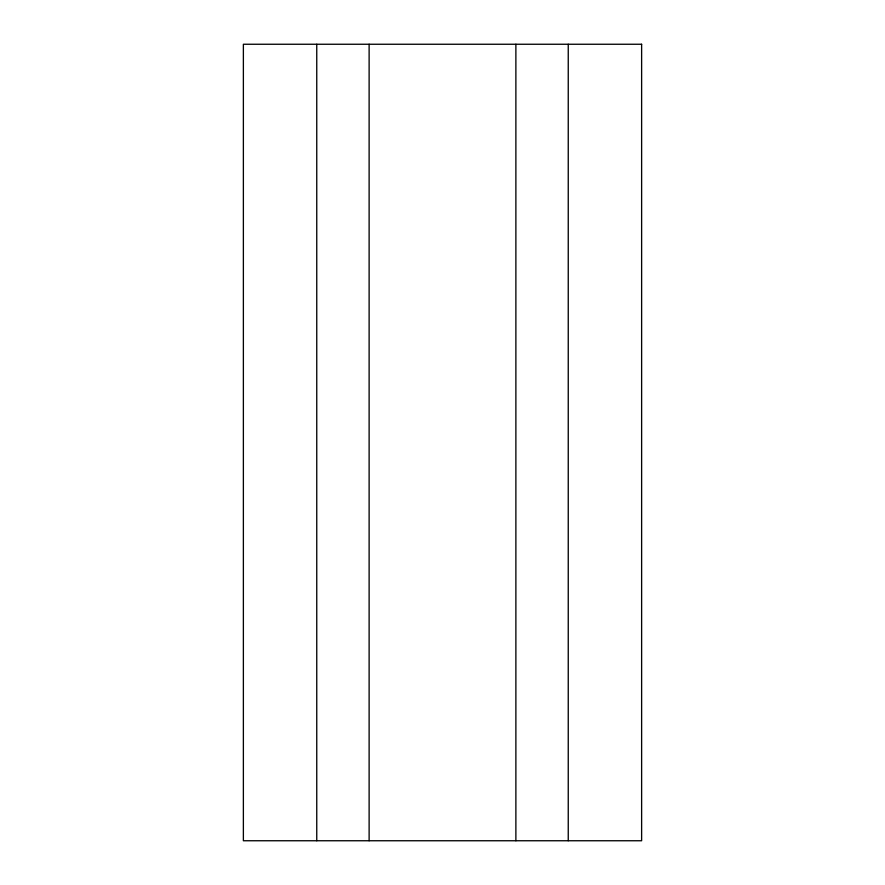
<?xml version="1.0" encoding="UTF-8"?>
<svg xmlns="http://www.w3.org/2000/svg" width="885" height="885" viewBox="0 0 885 885"><rect width="100%" height="100%" fill="white"/><g stroke="black" fill="none" stroke-linecap="round" stroke-linejoin="round"><path stroke-width="1.33" d="M568.247 44.25L568.247 840.75M515.878 44.25L515.878 840.75M369.122 44.25L369.122 840.75M316.753 44.25L316.753 840.75M641.625 44.25L243.375 44.25L243.375 840.75L641.625 840.75L641.625 44.25"/></g></svg>
